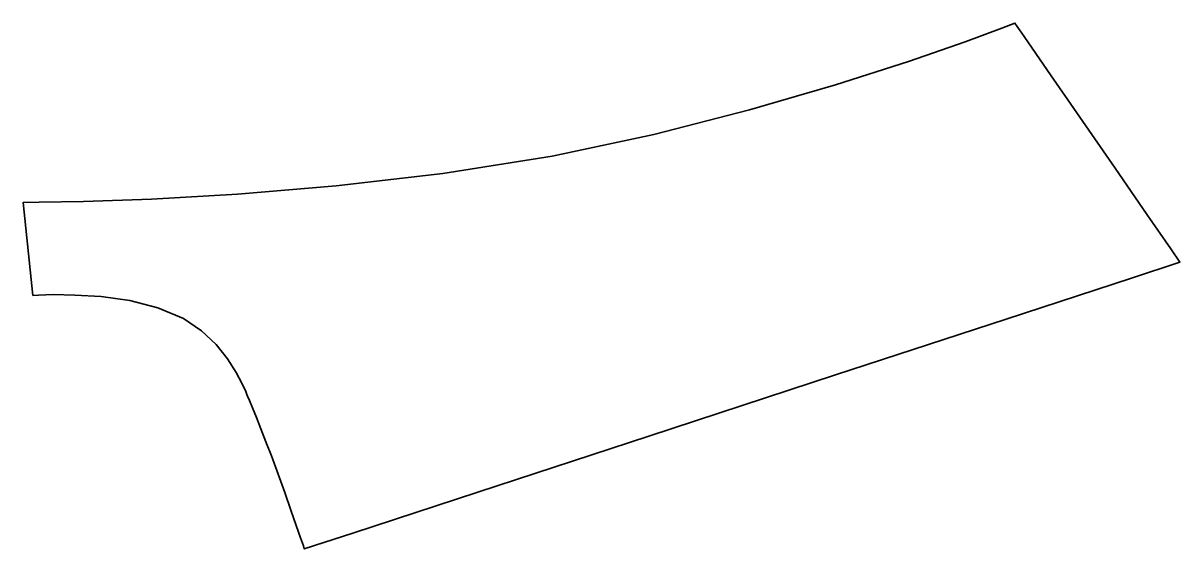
# Model space of a CAD drawing. Extents: x 0 to 6349, y -2887 to 0.
import ezdxf

# ---------------------------------------------------------------- set-up
doc = ezdxf.new("R2010")
doc.units = 0
doc.linetypes.add('Solid', pattern=[0])

msp = doc.modelspace()

# ---------------------------------------------------------------- linework, layer by layer
at = {"color": 0, "linetype": 'Solid', "lineweight": 35}
msp.add_lwpolyline([(88, -984), (332, -979), (704, -966), (1176, -939), (1719, -894), (2304, -825), (2904, -730), (3461, -612), (3986, -477), (4459, -339), (4860, -210), (5171, -102), (5372, -27), (5444, 0), (5494, -73), (5623, -260), (5800, -517), (5993, -796), (6170, -1052), (6299, -1240), (6349, -1312), (6083, -1400), (5396, -1625), (4458, -1932), (3435, -2268), (2496, -2575), (1809, -2800), (1543, -2887), (1538, -2871), (1522, -2826), (1499, -2759), (1470, -2674), (1436, -2578), (1400, -2477), (1363, -2376), (1333, -2299), (1305, -2228), (1280, -2166), (1259, -2113), (1242, -2073), (1231, -2048), (1228, -2039), (1222, -2023), (1203, -1980), (1170, -1918), (1122, -1844), (1059, -1765), (979, -1689), (880, -1622), (740, -1563), (585, -1524), (428, -1502), (284, -1493), (165, -1491), (84, -1493), (54, -1495), (0, -985), (88, -984)], close=True, dxfattribs=at)

doc.saveas('drawing.dxf')
